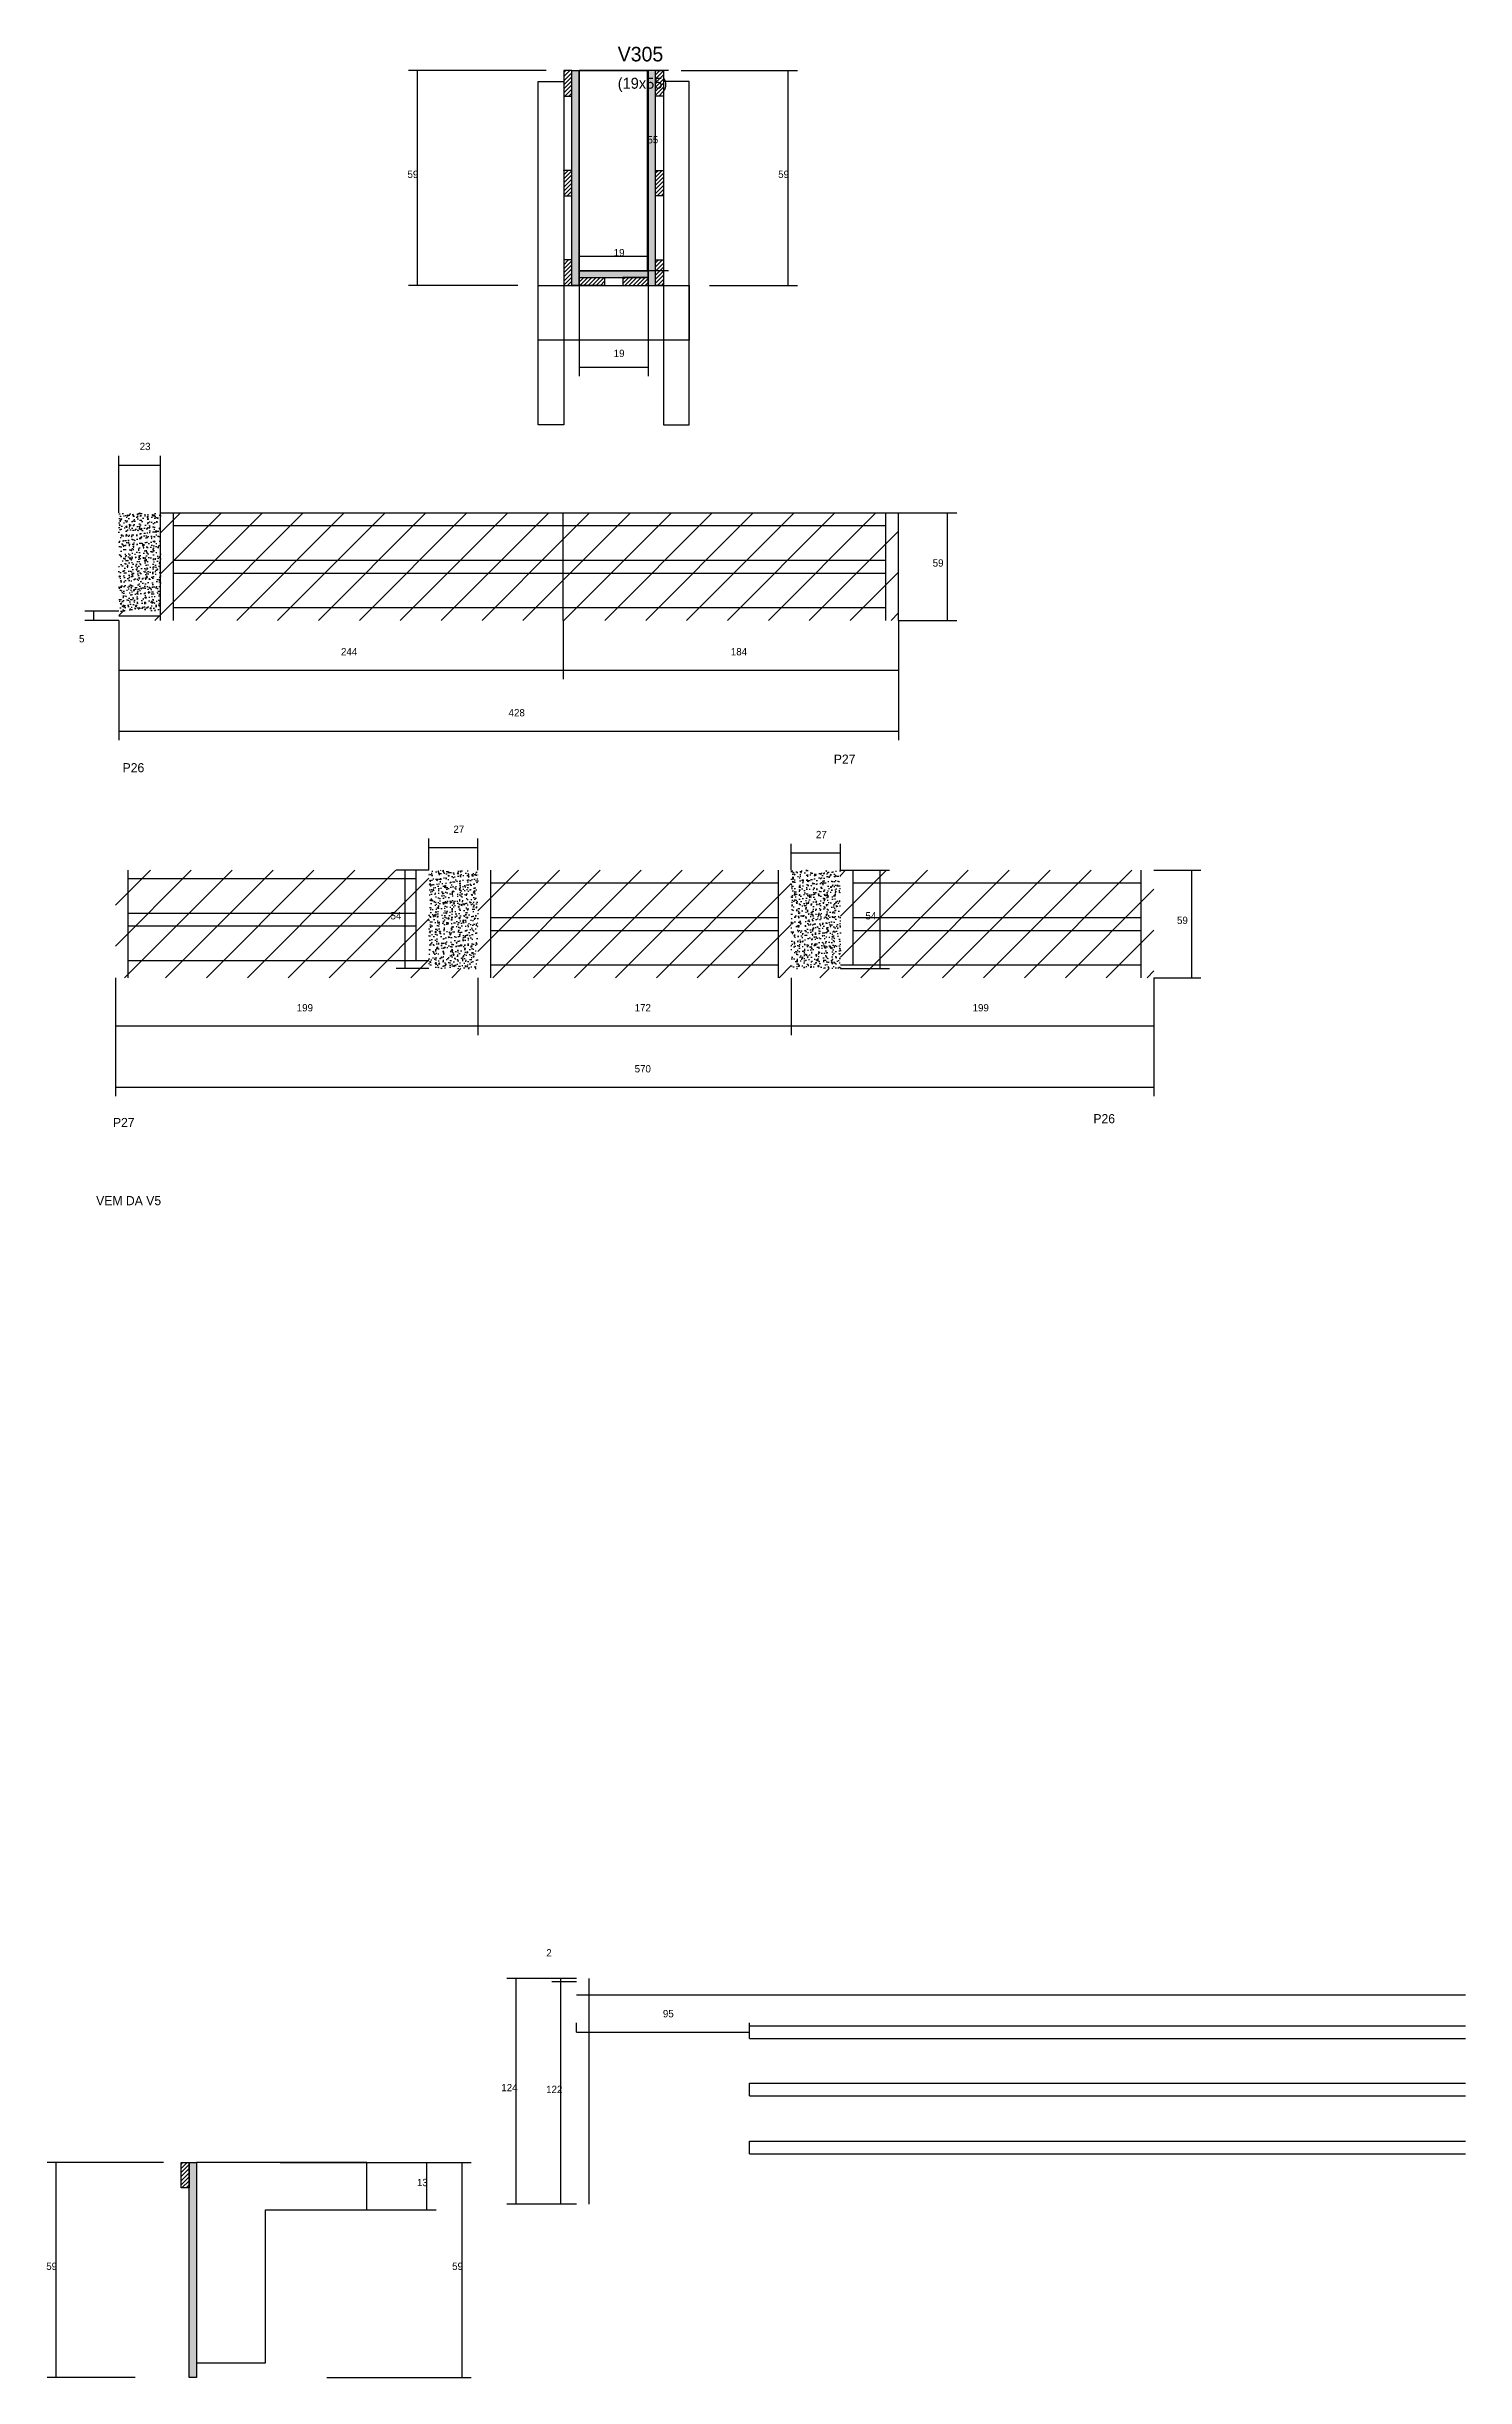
# Model space of a CAD drawing. Header units: metres. Extents: x 3564 to 4342, y 4634 to 5914.
import ezdxf

# ---------------------------------------------------------------- set-up
doc = ezdxf.new("R2010")
doc.units = ezdxf.units.M
for name, color, linetype in [('CONCRETO', 251, 'Continuous'), ('COTA', 241, 'Continuous'), ('Cota Seção (2x)', 4, 'Continuous'), ('Hachura', 253, 'Continuous'), ('Madeira', 126, 'Continuous'), ('NOMENCLATURA', 7, 'Continuous'), ('Painéis', 200, 'Continuous'), ('REAPROVEITAMENTO', 251, 'Continuous'), ('SARR_2.2x7', 40, 'Continuous'), ('SARR_3.5x7', 81, 'Continuous'), ('SARR_EDITAR', 141, 'Continuous'), ('Texto Seção', 7, 'Continuous')]:
    doc.layers.add(name, color=color, linetype=linetype)

msp = doc.modelspace()

# ---------------------------------------------------------------- hatches: boundary and pattern name
at = {"layer": 'COTA'}
h = msp.add_hatch(dxfattribs=at)
h.set_pattern_fill('AR-CONC', scale=0.03)
h.paths.add_polyline_path([(3626.3, 5657.8), (3603.3, 5657.8), (3603.3, 5657.8), (3603.3, 5603.8), (3603.3, 5603.8), (3626.3, 5603.8), (3626.3, 5603.8), (3626.3, 5657.8)])
h = msp.add_hatch(dxfattribs=at)
h.set_pattern_fill('AR-CONC', scale=0.03)
h.paths.add_polyline_path([(3800.5, 5461.6), (3773.5, 5461.6), (3773.5, 5407.6), (3800.5, 5407.6)])
h = msp.add_hatch(dxfattribs=at)
h.set_pattern_fill('AR-CONC', scale=0.03)
h.paths.add_polyline_path([(3999.5, 5459.4), (3999.5, 5461.6), (3972.5, 5461.6), (3972.5, 5407.6), (3999.5, 5407.6)])
at = {"layer": 'Hachura'}
h = msp.add_hatch(dxfattribs=at)
h.set_pattern_fill('ANSI31', scale=0.5)
h.paths.add_polyline_path([(3847.6, 5886.7), (3852, 5886.7), (3852, 5886.7), (3852, 5900.7), (3852, 5900.7), (3847.6, 5900.7), (3847.6, 5900.7), (3847.6, 5886.7)])
h = msp.add_hatch(color=8, dxfattribs=at)
h.dxf.hatch_style = 1
h.paths.add_polyline_path([(3856, 5900.7), (3852, 5900.7), (3852, 5900.7), (3852, 5782.7), (3852, 5782.7), (3856, 5782.7), (3856, 5782.7), (3856, 5900.7)])
h = msp.add_hatch(color=8, dxfattribs=at)
h.dxf.hatch_style = 1
h.paths.add_polyline_path([(3898, 5900.7), (3894, 5900.7), (3894, 5900.7), (3894, 5782.7), (3894, 5782.7), (3898, 5782.7), (3898, 5782.7), (3898, 5900.7)])
h = msp.add_hatch(dxfattribs=at)
h.set_pattern_fill('ANSI31', scale=0.5)
h.paths.add_polyline_path([(3902.4, 5886.7), (3898, 5886.7), (3898, 5886.7), (3898, 5900.7), (3898, 5900.7), (3902.4, 5900.7), (3902.4, 5900.7), (3902.4, 5886.7)])
h = msp.add_hatch(dxfattribs=at)
h.set_pattern_fill('ANSI31', scale=0.5)
h.paths.add_polyline_path([(3847.6, 5831.8), (3852, 5831.8), (3852, 5831.8), (3852, 5845.8), (3852, 5845.8), (3847.6, 5845.8), (3847.6, 5845.8), (3847.6, 5831.8)])
h = msp.add_hatch(dxfattribs=at)
h.set_pattern_fill('ANSI31', scale=0.5)
h.paths.add_polyline_path([(3902.4, 5831.8), (3898, 5831.8), (3898, 5831.8), (3898, 5845.8), (3898, 5845.8), (3902.4, 5845.8), (3902.4, 5845.8), (3902.4, 5831.8)])
h = msp.add_hatch(dxfattribs=at)
h.set_pattern_fill('ANSI31', scale=0.5)
h.paths.add_polyline_path([(3847.6, 5782.7), (3852, 5782.7), (3852, 5782.7), (3852, 5796.7), (3852, 5796.7), (3847.6, 5796.7), (3847.6, 5796.7), (3847.6, 5782.7)])
h = msp.add_hatch(color=8, dxfattribs=at)
h.dxf.hatch_style = 1
h.paths.add_polyline_path([(3894, 5787.1), (3894, 5790.7), (3894, 5790.7), (3856, 5790.7), (3856, 5790.7), (3856, 5787.1), (3856, 5787.1), (3894, 5787.1)])
h = msp.add_hatch(dxfattribs=at)
h.set_pattern_fill('ANSI31', scale=0.5)
h.paths.add_polyline_path([(3856, 5782.7), (3856, 5787.1), (3856, 5787.1), (3870, 5787.1), (3870, 5787.1), (3870, 5782.7), (3870, 5782.7), (3856, 5782.7)])
h = msp.add_hatch(dxfattribs=at)
h.set_pattern_fill('ANSI31', scale=0.5)
h.paths.add_polyline_path([(3894, 5782.7), (3894, 5787.1), (3894, 5787.1), (3880, 5787.1), (3880, 5787.1), (3880, 5782.7), (3880, 5782.7), (3894, 5782.7)])
h = msp.add_hatch(dxfattribs=at)
h.set_pattern_fill('ANSI31', scale=0.5)
h.paths.add_polyline_path([(3902.4, 5782.7), (3898, 5782.7), (3898, 5782.7), (3898, 5796.7), (3898, 5796.7), (3902.4, 5796.7), (3902.4, 5796.7), (3902.4, 5782.7)])
h = msp.add_hatch(dxfattribs=at)
h.set_pattern_fill('ANSI31', scale=0.5)
h.paths.add_polyline_path([(3641.9, 4738.1), (3637.5, 4738.1), (3637.5, 4738.1), (3637.5, 4752.1), (3637.5, 4752.1), (3641.9, 4752.1), (3641.9, 4752.1), (3641.9, 4738.1)])
h = msp.add_hatch(color=8, dxfattribs=at)
h.dxf.hatch_style = 1
h.paths.add_polyline_path([(3641.9, 4752.1), (3645.9, 4752.1), (3645.9, 4752.1), (3645.9, 4634.1), (3645.9, 4634.1), (3641.9, 4634.1), (3641.9, 4634.1), (3641.9, 4752.1)])
at = {"layer": 'REAPROVEITAMENTO'}
h = msp.add_hatch(dxfattribs=at)
h.set_pattern_fill('ANSI31', scale=5)
h.paths.add_polyline_path([(3626.3, 5603.8), (3603.3, 5603.8), (3603.3, 5603.8), (3603.3, 5598.8), (3603.3, 5598.8), (3847.3, 5598.8), (3847.3, 5598.8), (3847.3, 5657.8), (3847.3, 5657.8), (3626.3, 5657.8), (3626.3, 5657.8), (3626.3, 5603.8)])
h = msp.add_hatch(dxfattribs=at)
h.set_pattern_fill('ANSI31', scale=5)
h.paths.add_polyline_path([(4031.3, 5598.8), (4031.3, 5657.8), (4031.3, 5657.8), (3847.3, 5657.8), (3847.3, 5657.8), (3847.3, 5598.8), (3847.3, 5598.8), (4031.3, 5598.8)])
h = msp.add_hatch(dxfattribs=at)
h.set_pattern_fill('ANSI31', scale=5)
h.paths.add_polyline_path([(3773.5, 5407.6), (3773.5, 5461.6), (3773.5, 5461.6), (3601.5, 5461.6), (3601.5, 5461.6), (3601.5, 5402.6), (3601.5, 5402.6), (3800.5, 5402.6), (3800.5, 5402.6), (3800.5, 5407.6), (3800.5, 5407.6), (3773.5, 5407.6)])
h = msp.add_hatch(dxfattribs=at)
h.set_pattern_fill('ANSI31', scale=5)
h.paths.add_polyline_path([(3972.5, 5402.6), (3972.5, 5461.6), (3972.5, 5461.6), (3800.5, 5461.6), (3800.5, 5461.6), (3800.5, 5402.6), (3800.5, 5402.6), (3972.5, 5402.6)])
h = msp.add_hatch(dxfattribs=at)
h.set_pattern_fill('ANSI31', scale=5)
h.paths.add_polyline_path([(3999.5, 5407.6), (3972.5, 5407.6), (3972.5, 5407.6), (3972.5, 5402.6), (3972.5, 5402.6), (4171.5, 5402.6), (4171.5, 5402.6), (4171.5, 5461.6), (4171.5, 5461.6), (3999.5, 5461.6), (3999.5, 5461.6), (3999.5, 5407.6)])

# ---------------------------------------------------------------- linework, layer by layer
at = {"layer": 'CONCRETO'}
for points in [[(3856, 5900.7), (3856, 5900.7), (3894, 5900.7), (3894, 5872.7), (3894, 5872.7), (3894, 5790.7), (3856, 5790.7), (3856, 5900.7)], [(3856, 5790.7), (3894, 5790.7), (3894, 5900.7), (3856, 5900.7)], [(3739.5, 4726.1), (3739.5, 4752.1), (3683.9, 4752.1), (3683.9, 4752.1), (3645.9, 4752.1), (3645.9, 4642.1), (3683.9, 4642.1), (3683.9, 4726.1)]]:
    msp.add_lwpolyline(points, close=True, dxfattribs=at)
at = {"layer": 'COTA'}
for p, q in [((3838, 5900.7), (3762.3, 5900.7)), ((3767.3, 5782.7), (3767.3, 5900.7)), ((3912, 5900.7), (3975.8, 5900.7)), ((3970.8, 5782.7), (3970.8, 5900.7)), ((3822.4, 5782.7), (3762.3, 5782.7)), ((3856, 5782.7), (3856, 5732.9)), ((3894, 5782.7), (3894, 5732.9)), ((3927.6, 5782.7), (3975.8, 5782.7)), ((3856, 5737.9), (3894, 5737.9)), ((3603.3, 5657.8), (3603.3, 5689.1)), ((3603.3, 5684.1), (3626.3, 5684.1)), ((3626.3, 5657.8), (3626.3, 5689.1)), ((4031.3, 5657.8), (4063.3, 5657.8)), ((4058.3, 5598.8), (4058.3, 5657.8)), ((3603.3, 5603.8), (3584.6, 5603.8)), ((3603.3, 5598.8), (3584.6, 5598.8)), ((3589.6, 5598.8), (3589.6, 5603.8)), ((3603.3, 5598.8), (3603.3, 5566.5)), ((3603.3, 5598.8), (3603.3, 5533)), ((3847.3, 5598.8), (3847.3, 5566.5)), ((3847.3, 5598.8), (3847.3, 5566.5)), ((4031.3, 5598.8), (4031.3, 5566.5)), ((4031.3, 5598.8), (4031.3, 5533)), ((4031.3, 5598.8), (4063.3, 5598.8)), ((3603.3, 5571.5), (3847.3, 5571.5)), ((3847.3, 5571.5), (4031.3, 5571.5)), ((3603.3, 5538), (4031.3, 5538)), ((3773.5, 5461.6), (3773.5, 5479)), ((3800.5, 5461.6), (3800.5, 5479)), ((3773.5, 5474), (3800.5, 5474)), ((3972.5, 5461.6), (3972.5, 5476.1)), ((3972.5, 5471.1), (3999.5, 5471.1)), ((3999.5, 5461.6), (3999.5, 5476.1)), ((3773.5, 5461.6), (3755.6, 5461.6)), ((3760.6, 5407.6), (3760.6, 5461.6)), ((3999.5, 5461.6), (4026.3, 5461.6)), ((4021.3, 5407.6), (4021.3, 5461.6)), ((4171.5, 5461.6), (4197.3, 5461.6)), ((4192.3, 5402.6), (4192.3, 5461.6)), ((3601.5, 5402.6), (3601.5, 5371.1)), ((3601.5, 5402.6), (3601.5, 5337.5)), ((3773.5, 5407.6), (3755.6, 5407.6)), ((3800.5, 5402.6), (3800.5, 5371.1)), ((3800.5, 5402.6), (3800.5, 5371.1)), ((3972.5, 5402.6), (3972.5, 5371.1)), ((3972.5, 5402.6), (3972.5, 5371.1)), ((3999.5, 5407.6), (4026.3, 5407.6)), ((4171.5, 5402.6), (4171.5, 5371.1)), ((4171.5, 5402.6), (4171.5, 5337.5)), ((4171.5, 5402.6), (4197.3, 5402.6)), ((3601.5, 5376.1), (3800.5, 5376.1)), ((3800.5, 5376.1), (3972.5, 5376.1)), ((3972.5, 5376.1), (4171.5, 5376.1)), ((3601.5, 5342.5), (4171.5, 5342.5)), ((3854.5, 4853.2), (3816.4, 4853.2)), ((3821.4, 4729.2), (3821.4, 4853.2)), ((3854.5, 4853.2), (3841, 4853.2)), ((3854.5, 4851.2), (3841, 4851.2)), ((3854.5, 4851.2), (3841, 4851.2)), ((3846, 4851.2), (3846, 4853.2)), ((3846, 4729.2), (3846, 4851.2)), ((3854.5, 4823.7), (3854.5, 4828.7)), ((3949.5, 4823.7), (3949.5, 4828.7)), ((3854.5, 4823.7), (3949.5, 4823.7)), ((3627.9, 4752.1), (3564, 4752.1)), ((3569, 4634.1), (3569, 4752.1)), ((3691.9, 4752.1), (3796.8, 4752.1)), ((3739.5, 4752.1), (3777.5, 4752.1)), ((3772.5, 4726.1), (3772.5, 4752.1)), ((3791.8, 4634.1), (3791.8, 4752.1)), ((3739.5, 4726.1), (3777.5, 4726.1)), ((3854.5, 4729.2), (3816.4, 4729.2)), ((3854.5, 4729.2), (3841, 4729.2)), ((3612.3, 4634.1), (3564, 4634.1)), ((3717.5, 4634.1), (3796.8, 4634.1))]:
    msp.add_line(p, q, dxfattribs=at)
at = {"layer": 'Cota Seção (2x)'}
for p, q in [((3905, 5900.7), (3888.5, 5900.7)), ((3893.5, 5790.7), (3893.5, 5900.7)), ((3856, 5782.7), (3856, 5803.7)), ((3856, 5798.7), (3894, 5798.7)), ((3894, 5782.7), (3894, 5803.7)), ((3905, 5790.7), (3888.5, 5790.7))]:
    msp.add_line(p, q, dxfattribs=at)
at = {"layer": 'Madeira'}
for points in [[(3847.6, 5886.7), (3852, 5886.7), (3852, 5900.7), (3847.6, 5900.7)], [(3902.4, 5886.7), (3898, 5886.7), (3898, 5900.7), (3902.4, 5900.7)], [(3847.6, 5831.8), (3852, 5831.8), (3852, 5845.8), (3847.6, 5845.8)], [(3902.4, 5831.8), (3898, 5831.8), (3898, 5845.8), (3902.4, 5845.8)], [(3847.6, 5782.7), (3852, 5782.7), (3852, 5796.7), (3847.6, 5796.7)], [(3856, 5782.7), (3856, 5787.1), (3870, 5787.1), (3870, 5782.7)], [(3894, 5782.7), (3894, 5787.1), (3880, 5787.1), (3880, 5782.7)], [(3902.4, 5782.7), (3898, 5782.7), (3898, 5796.7), (3902.4, 5796.7)], [(3641.9, 4738.1), (3637.5, 4738.1), (3637.5, 4752.1), (3641.9, 4752.1)]]:
    msp.add_lwpolyline(points, close=True, dxfattribs=at)
at = {"layer": 'Painéis'}
for p, q in [((3856, 5782.7), (3856, 5900.7)), ((3894, 5782.7), (3894, 5900.7)), ((3856, 5790.7), (3894, 5790.7)), ((3856, 5787.1), (3856, 5790.7)), ((3894, 5787.1), (3894, 5790.7)), ((3626.3, 5657.8), (4031.3, 5657.8)), ((3626.3, 5603.8), (3626.3, 5657.8)), ((3847.3, 5598.8), (3847.3, 5657.8)), ((4031.3, 5598.8), (4031.3, 5657.8))]:
    msp.add_line(p, q, dxfattribs=at)
for points in [[(3852, 5900.7), (3856, 5900.7), (3856, 5782.7), (3852, 5782.7)], [(3898, 5900.7), (3894, 5900.7), (3894, 5782.7), (3898, 5782.7)], [(3894, 5787.1), (3894, 5790.7), (3856, 5790.7), (3856, 5787.1)], [(3641.9, 4752.1), (3645.9, 4752.1), (3645.9, 4634.1), (3641.9, 4634.1)]]:
    msp.add_lwpolyline(points, close=True, dxfattribs=at)
at = {"layer": 'SARR_2.2x7'}
for p, q in [((3633.3, 5598.8), (3633.3, 5657.8)), ((4024.3, 5598.8), (4024.3, 5657.8)), ((3633.3, 5650.8), (3847.3, 5650.8)), ((3847.3, 5650.8), (4024.3, 5650.8)), ((3633.3, 5631.8), (3847.3, 5631.8)), ((3847.3, 5631.8), (4024.3, 5631.8)), ((3633.3, 5624.8), (3847.3, 5624.8)), ((3847.3, 5624.8), (4024.3, 5624.8)), ((3633.3, 5605.8), (3847.3, 5605.8)), ((3847.3, 5605.8), (4024.3, 5605.8)), ((3608.5, 5402.6), (3608.5, 5461.6)), ((3608.5, 5457.1), (3766.5, 5457.1)), ((3766.5, 5412.1), (3766.5, 5461.6)), ((3807.5, 5402.6), (3807.5, 5461.6)), ((3807.5, 5454.6), (3965.5, 5454.6)), ((3965.5, 5402.6), (3965.5, 5461.6)), ((4006.5, 5409.6), (4006.5, 5461.6)), ((4006.5, 5454.6), (4164.5, 5454.6)), ((4164.5, 5402.6), (4164.5, 5461.6)), ((3608.5, 5438.1), (3766.5, 5438.1)), ((3608.5, 5431.1), (3766.5, 5431.1)), ((3807.5, 5435.6), (3965.5, 5435.6)), ((3807.5, 5428.6), (3965.5, 5428.6)), ((4006.5, 5435.6), (4164.5, 5435.6)), ((4006.5, 5428.6), (4164.5, 5428.6)), ((3608.5, 5412.1), (3773.5, 5412.1)), ((3807.5, 5409.6), (3965.5, 5409.6)), ((3999.5, 5409.6), (4164.5, 5409.6)), ((3861.5, 4729.2), (3861.5, 4853.2)), ((3854.5, 4844.2), (4098.5, 4844.2)), ((4098.5, 4844.2), (4342.5, 4844.2)), ((3949.5, 4827.2), (4098.5, 4827.2)), ((3949.5, 4820.2), (3949.5, 4827.2)), ((4098.5, 4827.2), (4342.5, 4827.2)), ((3949.5, 4820.2), (4098.5, 4820.2)), ((4098.5, 4820.2), (4342.5, 4820.2)), ((3949.5, 4795.6), (4098.5, 4795.6)), ((3949.5, 4788.6), (3949.5, 4795.6)), ((3949.5, 4788.6), (4098.5, 4788.6)), ((4098.5, 4795.6), (4342.5, 4795.6)), ((4098.5, 4788.6), (4342.5, 4788.6)), ((3949.5, 4763.8), (4098.5, 4763.8)), ((3949.5, 4756.8), (3949.5, 4763.8)), ((4098.5, 4763.8), (4342.5, 4763.8)), ((3949.5, 4756.8), (4098.5, 4756.8)), ((4098.5, 4756.8), (4342.5, 4756.8))]:
    msp.add_line(p, q, dxfattribs=at)
at = {"layer": 'SARR_3.5x7'}
for points in [[(3833.6, 5894.7), (3847.6, 5894.7), (3847.6, 5706.2), (3833.6, 5706.2)], [(3916.4, 5894.7), (3902.4, 5894.7), (3902.4, 5706.2), (3916.4, 5706.2)], [(3833.6, 5782.7), (3916.4, 5782.7), (3916.4, 5752.6), (3833.6, 5752.6)]]:
    msp.add_lwpolyline(points, close=True, dxfattribs=at)
at = {"layer": 'SARR_EDITAR'}
for p, q in [((3603.3, 5601.3), (3626.3, 5601.3)), ((3626.3, 5598.8), (3626.3, 5603.8))]:
    msp.add_line(p, q, dxfattribs=at)

# ---------------------------------------------------------------- texts
at = {"layer": 'COTA'}
for s, p in [('59', (3761.8, 5841.7)), ('59', (3965.3, 5841.7)), ('19', (3875, 5743.4)), ('23', (3614.8, 5692.3)), ('59', (4050.1, 5628.3)), ('5', (3581.5, 5586.7)), ('244', (3725.3, 5579.6)), ('184', (3939.3, 5579.6)), ('428', (3817.3, 5546.1)), ('27', (3787, 5482.1)), ('27', (3986, 5479.2)), ('54', (3752.5, 5434.6)), ('54', (4013.2, 5434.6)), ('59', (4184.2, 5432.1)), ('199', (3701, 5384.1)), ('172', (3886.5, 5384.1)), ('199', (4072, 5384.1)), ('570', (3886.5, 5350.6)), ('2', (3838, 4865.2)), ('95', (3902, 4831.8)), ('124', (3813.3, 4791.2)), ('122', (3837.9, 4790.2)), ('13', (3767, 4739.1)), ('59', (3563.5, 4693.1)), ('59', (3786.3, 4693.1))]:
    msp.add_text(s, height=4, dxfattribs=at).set_placement(p)
at = {"layer": 'Cota Seção (2x)'}
for s, p in [('55', (3893.5, 5860.7)), ('19', (3875, 5798.7))]:
    msp.add_text(s, height=4, dxfattribs=at).set_placement(p)
at = {"layer": 'NOMENCLATURA'}
for s, p in [('P26', (3605.4, 5515.4)), ('P27', (3995.8, 5520.1)), ('P27', (3600.1, 5320.6)), ('P26', (4138.3, 5322.7))]:
    msp.add_text(s, height=5, dxfattribs=at).set_placement(p)
at = {"layer": 'Texto Seção'}
for s, height, p in [('V305', 8, (3877.2, 5905.7)), ('(19x55)', 6, (3877.2, 5890.7)), ('VEM DA V5', 5, (3590.9, 5277.7))]:
    msp.add_text(s, height=height, dxfattribs=at).set_placement(p)

doc.saveas('drawing.dxf')
